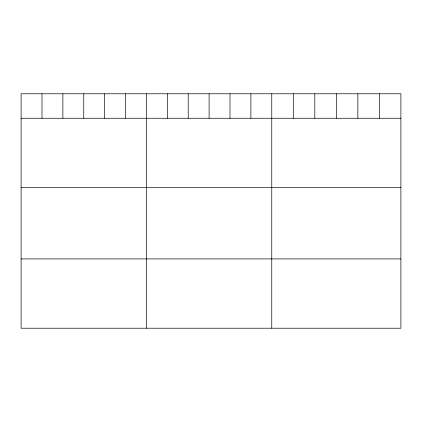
<?xml version="1.0" encoding="UTF-8"?>
<svg xmlns="http://www.w3.org/2000/svg" width="422" height="422" viewBox="0 0 422 422"><rect width="100%" height="100%" fill="white"/><g stroke="black" fill="none" stroke-linecap="round" stroke-linejoin="round"><path stroke-width="0.63" d="M400.9 118.255L400.9 328.216L21.1 328.216L21.1 93.784L400.9 93.784L400.9 118.255L21.1 118.255M21.1 187.542L400.9 187.542M21.1 258.929L400.9 258.929M379.378 93.784L379.378 118.255M357.856 93.784L357.856 118.255M336.334 93.784L336.334 118.255M314.812 93.784L314.812 118.255M293.29 93.784L293.29 118.255M271.768 93.784L271.768 328.216M250.879 93.784L250.879 118.255M229.99 93.784L229.99 118.255M209.101 93.784L209.101 118.255M188.212 93.784L188.212 118.255M167.323 93.784L167.323 118.255M146.434 93.784L146.434 328.216M125.545 93.784L125.545 118.255M104.656 93.784L104.656 118.255M83.767 93.784L83.767 118.255M62.878 93.784L62.878 118.255M41.989 93.784L41.989 118.255"/></g></svg>
